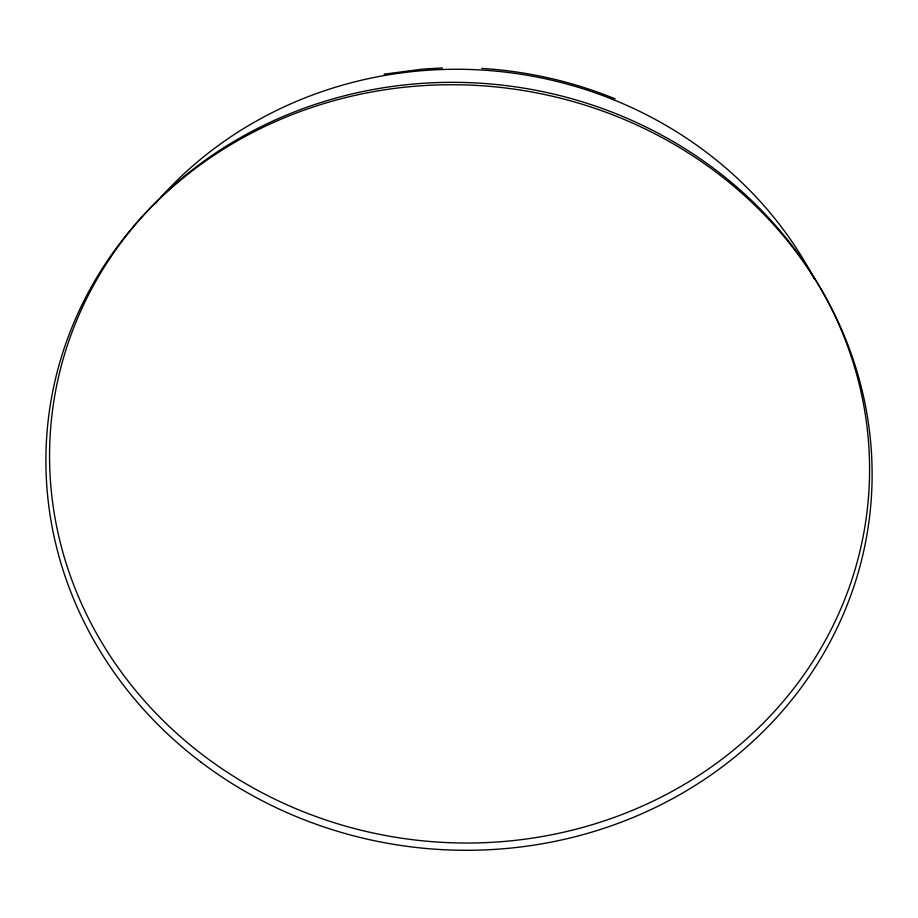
<?xml version="1.0" encoding="UTF-8"?>
<svg xmlns="http://www.w3.org/2000/svg" width="918" height="918" viewBox="0 0 918 918"><rect width="100%" height="100%" fill="white"/><g stroke="black" fill="none" stroke-linecap="round" stroke-linejoin="round"><path stroke-width="1.38" d="M384.091 74.174L422.819 69.102L442.396 67.943M481.686 68.414C527.402 71.214 572.637 81.484 615.037 98.834M155.349 203.635A392.238 365.559 6.6 0 1 157.185 201.512M160.902 197.301A392.238 365.559 6.6 0 1 814.335 278.854M200.801 761.986A413.513 382.358 6.6 0 0 867.384 532.084A413.513 382.358 6.6 0 0 308.85 108.473A413.513 382.358 6.6 0 0 200.801 761.986M203.475 755.48A410.403 379.937 6.6 0 0 864.917 526.53A410.403 379.937 6.6 0 0 310.33 106.029A410.403 379.937 6.6 0 0 203.475 755.48"/></g></svg>
